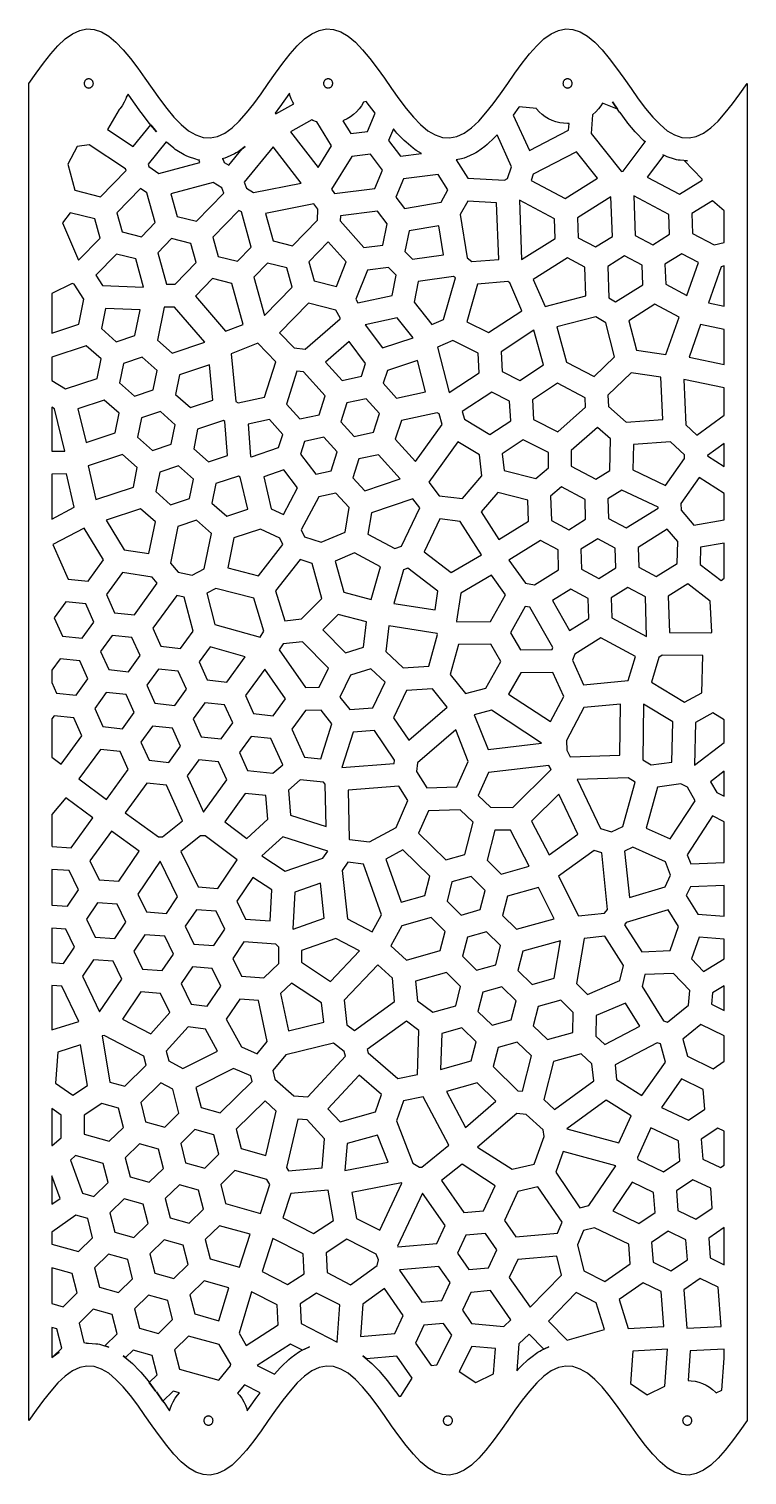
# Model space of a CAD drawing. Header units: millimetres. Extents: x 0 to 1431, y 0 to 505.
# Drawn here: x 0 to 251, y 0 to 505 of the extents above; entities that cross this region are included whole.
import ezdxf

# ---------------------------------------------------------------- set-up
doc = ezdxf.new("R2010")
doc.units = ezdxf.units.MM

msp = doc.modelspace()

# ---------------------------------------------------------------- linework, layer by layer
at = {"color": 0}
for points in [[(32.96, 497.73), (35.49, 494.68), (38.03, 491.32), (40.57, 487.76), (43.1, 484.14), (45.64, 480.58), (48.17, 477.22), (50.71, 474.17), (53.24, 471.55), (55.78, 469.45), (58.31, 467.95), (60.85, 467.09), (63.38, 466.92), (65.92, 467.44), (68.45, 468.62), (70.99, 470.43), (73.53, 472.8), (76.06, 475.65), (78.6, 478.87), (81.13, 482.34), (83.67, 485.95), (86.2, 489.56), (88.74, 493.03), (91.27, 496.25), (93.81, 499.1), (96.34, 501.47), (98.88, 503.28), (101.41, 504.46), (103.95, 504.98), (106.48, 504.81), (109.02, 503.95), (111.56, 502.45), (114.09, 500.35), (116.63, 497.73), (119.16, 494.68), (121.7, 491.32), (124.23, 487.76), (126.77, 484.14), (129.3, 480.58), (131.84, 477.22), (134.37, 474.17), (136.91, 471.55), (139.44, 469.45), (141.98, 467.95), (144.52, 467.09), (147.05, 466.92), (149.59, 467.44), (152.12, 468.62), (154.66, 470.43), (157.19, 472.8), (159.73, 475.65), (162.26, 478.87), (164.8, 482.34), (167.33, 485.95), (169.87, 489.56), (172.4, 493.03), (174.94, 496.25), (177.47, 499.1), (180.01, 501.47), (182.55, 503.28), (185.08, 504.46), (187.62, 504.98), (190.15, 504.81), (192.69, 503.95), (195.22, 502.45), (197.76, 500.35), (200.29, 497.73), (202.83, 494.68), (205.36, 491.32), (207.9, 487.76), (210.43, 484.14), (212.97, 480.58), (215.51, 477.22), (218.04, 474.17), (220.58, 471.55), (223.11, 469.45), (225.65, 467.95), (228.18, 467.09), (230.72, 466.92), (233.25, 467.44), (235.79, 468.62), (238.32, 470.43), (240.86, 472.8), (243.39, 475.65), (245.93, 478.87), (248.46, 482.34), (251, 485.95), (251, 466.9), (251, 19.05), (248.46, 15.44), (245.93, 11.97), (243.39, 8.75), (240.86, 5.9), (238.32, 3.53), (235.79, 1.72), (233.25, 0.54), (230.72, 0.02), (228.18, 0.19), (225.65, 1.05), (223.11, 2.55), (220.58, 4.65), (218.04, 7.27), (215.51, 10.32), (212.97, 13.68), (210.43, 17.24), (207.9, 20.86), (205.36, 24.42), (202.83, 27.78), (200.29, 30.83), (197.76, 33.45), (195.22, 35.55), (192.69, 37.05), (190.15, 37.91), (187.62, 38.08), (185.08, 37.56), (182.55, 36.38), (180.01, 34.57), (177.47, 32.2), (174.94, 29.35), (172.4, 26.13), (169.87, 22.66), (167.33, 19.05), (164.8, 15.44), (162.26, 11.97), (159.73, 8.75), (157.19, 5.9), (154.66, 3.53), (152.12, 1.72), (149.59, 0.54), (147.05, 0.02), (144.52, 0.19), (141.98, 1.05), (139.44, 2.55), (136.91, 4.65), (134.37, 7.27), (131.84, 10.32), (129.3, 13.68), (126.77, 17.24), (124.23, 20.86), (121.7, 24.42), (119.16, 27.78), (116.63, 30.83), (114.09, 33.45), (111.56, 35.55), (109.02, 37.05), (106.48, 37.91), (103.95, 38.08), (101.41, 37.56), (98.88, 36.38), (96.34, 34.57), (93.81, 32.2), (91.27, 29.35), (88.74, 26.13), (86.2, 22.66), (83.67, 19.05), (81.13, 15.44), (78.6, 11.97), (76.06, 8.75), (73.53, 5.9), (70.99, 3.53), (68.45, 1.72), (65.92, 0.54), (63.38, 0.02), (60.85, 0.19), (58.31, 1.05), (55.78, 2.55), (53.24, 4.65), (50.71, 7.27), (48.17, 10.32), (45.64, 13.68), (43.1, 17.24), (40.57, 20.86), (38.03, 24.42), (35.49, 27.78), (32.96, 30.83), (30.42, 33.45), (27.89, 35.55), (25.35, 37.05), (22.82, 37.91), (20.28, 38.08), (17.75, 37.56), (15.21, 36.38), (12.68, 34.57), (10.14, 32.2), (7.61, 29.35), (5.07, 26.13), (2.54, 22.66), (0, 19.05), (0, 466.9), (0, 485.95), (2.54, 489.56), (5.07, 493.03), (7.61, 496.25), (10.14, 499.1), (12.68, 501.47), (15.21, 503.28), (17.75, 504.46), (20.28, 504.98), (22.82, 504.81), (25.35, 503.95), (27.89, 502.45), (30.42, 500.35), (32.96, 497.73)], [(22.25, 486.84), (22.15, 486.97), (22.05, 487.08), (21.93, 487.19), (21.81, 487.28), (21.67, 487.36), (21.53, 487.43), (21.38, 487.48), (21.23, 487.52), (21.07, 487.54), (20.92, 487.55), (20.76, 487.54), (20.6, 487.52), (20.45, 487.48), (20.3, 487.43), (20.16, 487.36), (20.03, 487.28), (19.9, 487.19), (19.79, 487.08), (19.68, 486.97), (19.59, 486.84), (19.51, 486.7), (19.44, 486.56), (19.39, 486.41), (19.35, 486.26), (19.32, 486.11), (19.32, 485.95), (19.32, 485.79), (19.35, 485.64), (19.39, 485.49), (19.44, 485.34), (19.51, 485.2), (19.59, 485.06), (19.68, 484.93), (19.79, 484.82), (19.9, 484.71), (20.03, 484.62), (20.16, 484.54), (20.3, 484.47), (20.45, 484.42), (20.6, 484.38), (20.76, 484.36), (20.92, 484.35), (21.07, 484.36), (21.23, 484.38), (21.38, 484.42), (21.53, 484.47), (21.67, 484.54), (21.81, 484.62), (21.93, 484.71), (22.05, 484.82), (22.15, 484.93), (22.25, 485.06), (22.33, 485.2), (22.39, 485.34), (22.45, 485.49), (22.49, 485.64), (22.51, 485.79), (22.52, 485.95), (22.51, 486.11), (22.49, 486.26), (22.45, 486.41), (22.39, 486.56), (22.33, 486.7), (22.25, 486.84)], [(105.99, 486.7), (105.91, 486.84), (105.82, 486.97), (105.71, 487.08), (105.6, 487.19), (105.47, 487.28), (105.34, 487.36), (105.2, 487.43), (105.05, 487.48), (104.9, 487.52), (104.74, 487.54), (104.58, 487.55), (104.43, 487.54), (104.27, 487.52), (104.12, 487.48), (103.97, 487.43), (103.83, 487.36), (103.69, 487.28), (103.57, 487.19), (103.45, 487.08), (103.35, 486.97), (103.25, 486.84), (103.17, 486.7), (103.11, 486.56), (103.05, 486.41), (103.01, 486.26), (102.99, 486.11), (102.98, 485.95), (102.99, 485.79), (103.01, 485.64), (103.05, 485.49), (103.11, 485.34), (103.17, 485.2), (103.25, 485.06), (103.35, 484.93), (103.45, 484.82), (103.57, 484.71), (103.69, 484.62), (103.83, 484.54), (103.97, 484.47), (104.12, 484.42), (104.27, 484.38), (104.43, 484.36), (104.58, 484.35), (104.74, 484.36), (104.9, 484.38), (105.05, 484.42), (105.2, 484.47), (105.34, 484.54), (105.47, 484.62), (105.6, 484.71), (105.71, 484.82), (105.82, 484.93), (105.91, 485.06), (105.99, 485.2), (106.06, 485.34), (106.11, 485.49), (106.15, 485.64), (106.18, 485.79), (106.18, 485.95), (106.18, 486.11), (106.15, 486.26), (106.11, 486.41), (106.06, 486.56), (105.99, 486.7)], [(189.73, 486.56), (189.66, 486.7), (189.58, 486.84), (189.49, 486.97), (189.38, 487.08), (189.27, 487.19), (189.14, 487.28), (189, 487.36), (188.86, 487.43), (188.71, 487.48), (188.56, 487.52), (188.41, 487.54), (188.25, 487.55), (188.09, 487.54), (187.94, 487.52), (187.79, 487.48), (187.64, 487.43), (187.5, 487.36), (187.36, 487.28), (187.23, 487.19), (187.12, 487.08), (187.01, 486.97), (186.92, 486.84), (186.84, 486.7), (186.77, 486.56), (186.72, 486.41), (186.68, 486.26), (186.66, 486.11), (186.65, 485.95), (186.66, 485.79), (186.68, 485.64), (186.72, 485.49), (186.77, 485.34), (186.84, 485.2), (186.92, 485.06), (187.01, 484.93), (187.12, 484.82), (187.23, 484.71), (187.36, 484.62), (187.5, 484.54), (187.64, 484.47), (187.79, 484.42), (187.94, 484.38), (188.09, 484.36), (188.25, 484.35), (188.41, 484.36), (188.56, 484.38), (188.71, 484.42), (188.86, 484.47), (189, 484.54), (189.14, 484.62), (189.27, 484.71), (189.38, 484.82), (189.49, 484.93), (189.58, 485.06), (189.66, 485.2), (189.73, 485.34), (189.78, 485.49), (189.82, 485.64), (189.84, 485.79), (189.85, 485.95), (189.84, 486.11), (189.82, 486.26), (189.78, 486.41), (189.73, 486.56)], [(31.57, 476.89), (27.47, 469.85), (36.43, 463.98), (42.56, 471.46), (44.56, 469.06), (42.02, 472.1), (41.78, 472.4), (39.25, 475.77), (39.12, 475.94), (36.59, 479.5), (36.55, 479.55), (34.68, 482.21), (34.03, 481.1), (33.85, 480.59), (33.26, 479.35), (32.56, 478.17), (31.74, 477.07), (31.57, 476.89)], [(87.59, 477.63), (86.08, 475.55), (86.3, 475.31), (92.55, 478.82), (92.24, 479.35), (91.65, 480.59), (91.19, 481.89), (91.03, 482.51), (87.68, 477.74), (87.59, 477.63)], [(112.36, 474.31), (111.18, 473.6), (109.94, 473.02), (109.74, 472.94), (112.53, 468.41), (118.32, 469.15), (120.99, 475.54), (117.92, 479.58), (116.98, 479.45), (116.93, 479.35), (116.22, 478.17), (115.41, 477.07), (114.48, 476.05), (113.46, 475.13), (112.36, 474.31)], [(179.37, 475.13), (178.35, 476.05), (177.43, 477.07), (177.36, 477.17), (171.34, 477.74), (171.26, 477.63), (169.27, 474.9), (174.91, 462.54), (188.61, 469.66), (188.77, 471.98), (188.25, 471.95), (186.88, 472.02), (185.52, 472.22), (184.19, 472.55), (182.89, 473.02), (181.65, 473.6), (180.47, 474.31), (179.37, 475.13)], [(198.15, 476.05), (197.13, 475.13), (197.01, 475.03), (196.54, 468.41), (206.93, 455.31), (207.21, 455.23), (207.64, 455.36), (215.36, 465.5), (215.47, 465.39), (214.83, 465.99), (212.29, 468.61), (211.89, 469.06), (209.36, 472.1), (209.12, 472.4), (206.58, 475.77), (206.46, 475.94), (203.92, 479.5), (205.71, 476.98), (200.41, 479.04), (199.89, 478.17), (199.07, 477.07), (198.15, 476.05)], [(98.86, 473.19), (91.44, 469.03), (101.06, 456.58), (105.78, 464.13), (100.59, 472.53), (100.52, 472.55), (99.23, 473.02), (98.86, 473.19)], [(134.84, 462.91), (134.34, 463.29), (131.8, 465.39), (131.16, 465.99), (128.62, 468.61), (128.22, 469.06), (127.38, 470.07), (125.7, 466.07), (129.9, 460.55), (137.19, 461.49), (135.36, 462.57), (134.84, 462.91)], [(45.4, 454.55), (59.7, 458.36), (59.37, 459.24), (59.63, 459.19), (58.95, 459.32), (58.3, 459.51), (55.76, 460.37), (54.98, 460.68), (54.23, 461.07), (51.7, 462.57), (51.17, 462.91), (50.67, 463.29), (48.14, 465.39), (48.02, 465.5), (41.65, 457.73), (41.88, 456.91), (45.4, 454.55)], [(166.21, 452.14), (167.22, 452.8), (168.7, 456.88), (163.63, 468), (163.17, 467.48), (162.66, 466.96), (160.12, 464.59), (159.31, 463.92), (156.77, 462.11), (156.16, 461.71), (155.51, 461.37), (152.97, 460.19), (152.09, 459.84), (151.18, 459.6), (149.27, 459.21), (153.39, 452.85), (166.21, 452.14)], [(16.92, 463.95), (13.61, 457.72), (16.01, 448.66), (24.99, 446.37), (33.95, 455.55), (33.79, 456.14), (21.12, 464.45), (16.92, 463.95)], [(72.49, 461.71), (71.84, 461.37), (69.31, 460.19), (68.43, 459.84), (67.51, 459.6), (67.76, 459.66), (68.26, 458.35), (69.83, 457.4), (74.52, 463.12), (75.64, 463.92), (73.1, 462.11), (72.49, 461.71)], [(76.06, 449.35), (78.45, 447.88), (95.15, 451.14), (85.4, 463.77), (75.28, 451.44), (76.06, 449.35)], [(105.77, 449.02), (106.84, 447.52), (120.87, 449.31), (123.54, 455.71), (119.34, 461.22), (112.87, 460.39), (105.77, 449.02)], [(175.48, 452.1), (187.42, 445.79), (198.67, 452.85), (191.36, 462.07), (176.25, 454.22), (175.48, 452.1)], [(228.99, 459.02), (230.17, 458.94), (227.64, 459.11), (226.96, 459.19), (226.29, 459.32), (225.63, 459.51), (223.09, 460.37), (222.31, 460.68), (221.56, 461.07), (221.91, 460.89), (216.08, 453.25), (227.39, 447.26), (235.27, 452.21), (235.28, 452.5), (228.99, 459.02)], [(49.63, 447.4), (51.84, 439.52), (58.55, 437.81), (68.16, 447.65), (67.47, 449.49), (64.4, 451.34), (49.63, 447.4)], [(130.92, 452.62), (128.25, 446.23), (131.25, 442.29), (144.03, 444.51), (146.46, 448.83), (143.01, 454.17), (130.92, 452.62)], [(32.59, 434.11), (39.3, 432.4), (44.14, 437.36), (41.23, 447.72), (38.96, 449.24), (30.71, 440.78), (32.59, 434.11)], [(153.12, 425.01), (154.85, 423.73), (164.19, 424.51), (163.46, 444.28), (153.4, 444.83), (150.75, 440.14), (153.12, 425.01)], [(172.2, 424.43), (183.93, 431.79), (183.68, 438.72), (171.43, 445.2), (172.2, 424.43)], [(198.05, 428.85), (203.92, 432.53), (203.41, 446.38), (191.67, 439.01), (191.93, 432.09), (198.05, 428.85)], [(211.91, 432.83), (218.04, 429.59), (223.9, 433.27), (223.65, 440.19), (211.4, 446.67), (211.91, 432.83)], [(243, 441.48), (238.85, 445.01), (231.64, 440.49), (231.9, 433.57), (239.45, 429.57), (243, 430.46), (243, 441.48)], [(11.79, 437.24), (17.3, 424.18), (24.88, 431.95), (23.01, 438.62), (14.39, 440.82), (11.79, 437.24)], [(64.28, 432.22), (66.15, 425.55), (72.86, 423.84), (77.7, 428.8), (74.26, 441.07), (73.42, 441.58), (64.28, 432.22)], [(82.71, 440.56), (85.41, 430.96), (92.12, 429.25), (100.81, 438.15), (100.94, 442.02), (99.62, 443.86), (82.71, 440.56)], [(108.87, 439.71), (108.81, 437.94), (117.06, 428.66), (123.74, 429.52), (125.26, 436.95), (121.88, 441.38), (108.87, 439.71)], [(131.44, 427.21), (134.09, 424.54), (144.84, 426.14), (143.26, 436.26), (132.92, 434.46), (131.44, 427.21)], [(45.02, 426.81), (48.1, 415.85), (51.07, 415.82), (58.45, 423.39), (56.58, 430.06), (49.86, 431.77), (45.02, 426.81)], [(99.72, 416.99), (107.46, 415.01), (110.85, 423.61), (104.63, 430.61), (97.84, 423.66), (99.72, 416.99)], [(25.71, 415.34), (40.08, 414.84), (37.32, 424.65), (30.61, 426.36), (23.36, 418.94), (25.71, 415.34)], [(176.27, 417.54), (180.37, 408.09), (194.68, 411.8), (194.31, 421.78), (188.18, 425.02), (176.27, 417.54)], [(202.3, 422.07), (202.71, 411.04), (205.05, 409.63), (214.55, 415.59), (214.29, 422.52), (208.17, 425.76), (202.3, 422.07)], [(222.54, 415.89), (229.98, 411.95), (234.01, 423.4), (228.16, 426.49), (222.29, 422.81), (222.54, 415.89)], [(78.59, 418.25), (82.34, 404.91), (92.02, 414.83), (90.14, 421.5), (83.43, 423.21), (78.59, 418.25)], [(118.33, 420.76), (114.31, 410.58), (115, 409.35), (126.94, 411.87), (128.34, 418.98), (125.64, 421.7), (118.33, 420.76)], [(243, 422.21), (241.99, 421.96), (237.54, 409.34), (243, 408.22), (243, 422.21)], [(8, 398.77), (17.49, 401.94), (19.25, 410.6), (15.81, 415.88), (15.11, 416.03), (8, 412.65), (8, 398.77)], [(68.76, 399.39), (74.9, 401.81), (70.89, 416.09), (64.17, 417.8), (58.17, 411.64), (68.76, 399.39)], [(136.06, 416.74), (134.64, 409.54), (140.83, 401.75), (144.92, 403.56), (149.07, 418.05), (148.37, 418.57), (136.06, 416.74)], [(156.76, 415.86), (153.01, 402.75), (160.61, 398.92), (172.3, 406.59), (168.07, 416.33), (167.37, 416.75), (156.76, 415.86)], [(97.74, 409.24), (87.63, 398.88), (92.74, 393.57), (96.6, 393.17), (108.78, 403.76), (108.82, 404.05), (107.25, 406.81), (97.74, 409.24)], [(25.32, 400.34), (30.51, 395.75), (37.08, 397.94), (38.9, 406.88), (26.74, 407.3), (25.32, 400.34)], [(44.92, 396.34), (50.11, 391.75), (61.5, 395.56), (50.89, 407.83), (47.27, 407.86), (44.92, 396.34)], [(134.25, 397.17), (128.76, 404.08), (117.53, 401.71), (123.58, 393.59), (134.25, 397.17)], [(184.51, 400.9), (187.92, 388.64), (197.56, 383.59), (204.67, 390.45), (201.61, 402.35), (198.16, 404.44), (184.51, 400.9)], [(222.56, 391.24), (227.21, 404.37), (218.8, 408.82), (209.68, 403.09), (212.34, 392.76), (222.56, 391.24)], [(165.4, 385.31), (171.59, 382.2), (179.89, 387.65), (176.52, 399.79), (165, 392.23), (165.4, 385.31)], [(243, 400.06), (234.77, 401.74), (230.72, 390.32), (243, 387.81), (243, 400.06)], [(8, 382.2), (12.84, 379.3), (23.82, 382.97), (25.21, 389.76), (20.02, 394.35), (8, 390.33), (8, 382.2)], [(70.71, 391.56), (72.34, 374.92), (73.15, 374.39), (82.36, 376.38), (86.33, 388.7), (80.04, 395.24), (70.71, 391.56)], [(103.61, 388.67), (109.45, 382.22), (116.23, 383.68), (117.66, 388.14), (111.9, 395.87), (103.61, 388.67)], [(142.85, 393.9), (146.93, 377.98), (157.41, 384.86), (157.02, 391.77), (148.14, 396.24), (142.85, 393.9)], [(31.66, 381.37), (36.85, 376.78), (43.42, 378.97), (44.8, 385.76), (39.62, 390.35), (33.05, 388.16), (31.66, 381.37)], [(123.84, 381.23), (128.49, 376.1), (138.6, 378.27), (135.79, 389.25), (125.29, 385.73), (123.84, 381.23)], [(56.45, 372.78), (64.26, 375.39), (63.06, 387.64), (52.64, 384.16), (51.26, 377.37), (56.45, 372.78)], [(89.98, 373.93), (94.63, 368.79), (101.4, 370.25), (103.52, 376.85), (95.97, 385.19), (93.68, 385.43), (89.98, 373.93)], [(202.35, 377.09), (202.57, 373.09), (208.72, 367.72), (221.5, 368.58), (220.85, 383.41), (210.48, 384.95), (202.35, 377.09)], [(175.97, 375.51), (176.37, 368.59), (184.9, 364.3), (194.57, 372.9), (194.39, 376.22), (184.75, 381.27), (175.97, 375.51)], [(229.59, 366.68), (233.4, 363.16), (243, 370.06), (243, 379.65), (228.9, 382.52), (229.59, 366.68)], [(17.14, 372.3), (20.04, 360.62), (30.16, 364), (31.55, 370.79), (26.36, 375.38), (17.14, 372.3)], [(111.14, 374.4), (109.02, 367.8), (113.67, 362.67), (120.44, 364.13), (122.56, 370.72), (117.91, 375.86), (111.14, 374.4)], [(152.23, 368.72), (161.09, 363.35), (168.38, 368.13), (167.99, 375.05), (161.8, 378.17), (151.45, 371.37), (152.23, 368.72)], [(8, 357.5), (12.55, 357.6), (8.89, 372.34), (8, 372.87), (8, 357.5)], [(38, 362.4), (43.19, 357.81), (49.76, 360), (51.14, 366.79), (45.96, 371.38), (39.38, 369.19), (38, 362.4)], [(130.18, 368.27), (128.06, 361.68), (135.11, 353.89), (144.45, 366.84), (143.35, 370.55), (142.7, 370.98), (130.18, 368.27)], [(58.98, 365.19), (57.6, 358.4), (62.78, 353.81), (69.44, 356.04), (68.53, 367.85), (67.99, 368.2), (58.98, 365.19)], [(76.62, 366.96), (77.49, 355.67), (77.75, 355.52), (87.24, 358.88), (88.7, 363.42), (84.05, 368.56), (76.62, 366.96)], [(189.56, 352.34), (198.15, 347.73), (203.02, 350.75), (203.29, 361.84), (198.69, 365.86), (189.53, 357.72), (189.56, 352.34)], [(94.89, 356.55), (100.3, 349.56), (105.62, 350.7), (107.74, 357.3), (103.09, 362.43), (96.32, 360.97), (94.89, 356.55)], [(139.79, 346.7), (143.42, 341.96), (151.49, 340.98), (158.29, 348.9), (157.44, 356.21), (149.93, 360.76), (139.79, 346.7)], [(165.44, 356.63), (166.12, 350.81), (177.22, 347.95), (181.56, 351.74), (181.54, 357.03), (172.77, 361.45), (165.44, 356.63)], [(211.25, 359.87), (211.03, 350.99), (222.53, 345.55), (229.15, 354.97), (229.12, 356.22), (224.21, 360.75), (211.25, 359.87)], [(243, 360.21), (237.13, 355.98), (237.13, 355.97), (243, 352.24), (243, 360.21)], [(20.7, 352.4), (23.43, 340.66), (36.5, 345.03), (37.88, 351.82), (32.7, 356.41), (20.7, 352.4)], [(113.23, 348.25), (117.36, 343.69), (129.78, 347.86), (122.13, 356.31), (115.36, 354.85), (113.23, 348.25)], [(8, 333.78), (15.84, 337.94), (13.14, 349.61), (8, 349.5), (8, 333.78)], [(44.34, 343.43), (49.53, 338.84), (56.1, 341.03), (57.48, 347.82), (52.29, 352.41), (45.72, 350.22), (44.34, 343.43)], [(65.32, 346.22), (63.94, 339.44), (69.12, 334.84), (76.47, 337.3), (73.87, 348.52), (73.25, 348.87), (65.32, 346.22)], [(84.64, 337.44), (88.96, 335.39), (93.93, 344.71), (89.05, 351.03), (82.08, 348.57), (84.64, 337.44)], [(182.33, 341.78), (182.59, 333.38), (188.7, 330.11), (194.58, 333.76), (194.37, 340.68), (186.12, 345.1), (182.33, 341.78)], [(202.58, 334.01), (208.69, 330.73), (219.89, 337.68), (219.89, 337.95), (207.22, 343.94), (202.36, 340.93), (202.58, 334.01)], [(243, 342.77), (234.25, 348.32), (227.88, 339.25), (227.9, 336.97), (232.36, 331.74), (243, 333.51), (243, 342.77)], [(101.33, 341.59), (95.17, 330.05), (96.32, 327.66), (102.09, 325.73), (110.48, 329.27), (111.89, 337.82), (107.31, 342.88), (101.33, 341.59)], [(118.48, 328.6), (127.85, 323.5), (130.2, 324.39), (136.59, 337.71), (134.16, 340.89), (119.71, 336.04), (118.48, 328.6)], [(164.24, 326.71), (174.59, 333.13), (174.37, 340.42), (163.88, 343.13), (158.1, 336.39), (164.24, 326.71)], [(41.97, 321.82), (44.22, 332.85), (39.03, 337.44), (27.01, 333.42), (33.33, 323.13), (41.97, 321.82)], [(49.44, 318.41), (52.13, 315.28), (57.02, 314.2), (61.29, 316.47), (63.82, 328.85), (58.63, 333.45), (52.06, 331.25), (49.44, 318.41)], [(138.13, 322.42), (147.55, 315.21), (158.14, 321.4), (150.77, 333.01), (143.63, 333.88), (138.13, 322.42)], [(13.78, 312.89), (20.67, 312.17), (26.09, 319.64), (19.29, 330.71), (8.4, 324.93), (13.78, 312.89)], [(71.66, 327.25), (69.52, 316.77), (80.23, 314.07), (88.77, 324.92), (87.7, 327.14), (80.92, 330.35), (71.66, 327.25)], [(212.9, 323.94), (213.12, 317.01), (219.22, 313.74), (226.6, 318.31), (226.76, 325.99), (223.11, 330.26), (212.9, 323.94)], [(167.75, 319.48), (173.59, 311.4), (176.73, 310.92), (185.13, 316.13), (184.92, 323.06), (178.81, 326.33), (167.75, 319.48)], [(192.91, 323.31), (193.13, 316.38), (199.23, 313.11), (205.12, 316.76), (204.91, 323.68), (198.8, 326.96), (192.91, 323.31)], [(234.59, 317.99), (241.92, 312.34), (243, 313.24), (243, 325.4), (234.72, 324.02), (234.59, 317.99)], [(86.2, 308.73), (89.4, 298.34), (95.32, 298.94), (102.37, 306.13), (98.97, 318.34), (94.85, 319.72), (86.2, 308.73)], [(110.08, 308.27), (119.67, 305.8), (122.84, 317.12), (113.85, 322.01), (107.05, 319.14), (110.08, 308.27)], [(29.96, 301.14), (36.86, 300.42), (44.87, 311.46), (43.06, 313.56), (32.7, 315.13), (27.14, 307.47), (29.96, 301.14)], [(127.58, 304.37), (141.93, 302.12), (142.93, 308.66), (132.45, 316.69), (130.86, 316.08), (127.58, 304.37)], [(149.43, 298.23), (149.55, 297.98), (161.33, 298.1), (166.59, 307.43), (161.69, 314.21), (150.91, 307.91), (149.43, 298.23)], [(62.24, 307.92), (65.01, 297.03), (80.77, 292.59), (82.16, 294.67), (78.6, 306.23), (65.35, 309.57), (62.24, 307.92)], [(182.97, 305.38), (188.92, 294.95), (195.67, 299.13), (195.45, 306.06), (189.35, 309.33), (182.97, 305.38)], [(203.67, 299.38), (215.88, 292.84), (215.44, 306.69), (209.34, 309.96), (203.45, 306.31), (203.67, 299.38)], [(223.84, 294.27), (238.35, 294.14), (238.71, 294.4), (238.11, 305.17), (230.31, 311.19), (223.44, 306.94), (223.84, 294.27)], [(8.88, 299.32), (11.7, 293), (18.59, 292.28), (22.66, 297.88), (19.84, 304.21), (12.95, 304.93), (8.88, 299.32)], [(46.15, 289.4), (53.04, 288.68), (57.37, 294.64), (54.32, 306.6), (51.65, 307.19), (43.33, 295.72), (46.15, 289.4)], [(173.46, 303.33), (168.29, 294.16), (171.82, 288.2), (182.88, 288.31), (183.12, 288.97), (175.07, 303.08), (173.46, 303.33)], [(102.77, 295.12), (110.62, 287.17), (116.89, 289.14), (117.95, 297.98), (108.08, 300.52), (102.77, 295.12)], [(27.89, 281.25), (34.78, 280.53), (38.85, 286.14), (36.02, 292.46), (29.13, 293.18), (25.06, 287.58), (27.89, 281.25)], [(125.84, 296.54), (124.77, 287.62), (130.85, 281.9), (139.77, 282.45), (142.85, 293.52), (142.65, 293.91), (125.84, 296.54)], [(62.34, 277.65), (69.23, 276.93), (75.62, 285.73), (63.31, 289.2), (59.52, 283.98), (62.34, 277.65)], [(87.48, 288.23), (96.61, 275), (101.45, 275.11), (104.67, 281.81), (95.66, 290.93), (88.82, 290.24), (87.48, 288.23)], [(150.17, 289.99), (147.26, 279.54), (152.6, 272.91), (159.67, 274.82), (164.93, 284.13), (161.4, 290.1), (150.17, 289.99)], [(190.8, 286.7), (190.03, 284.52), (193.88, 276.01), (209.4, 277.43), (209.47, 277.48), (211.95, 285.87), (199.89, 292.33), (190.8, 286.7)], [(10.87, 285.04), (8, 281.09), (8, 276.74), (9.62, 273.1), (16.51, 272.38), (20.58, 277.99), (17.76, 284.32), (10.87, 285.04)], [(220.17, 285.45), (217.63, 276.87), (229.15, 269.85), (235.23, 273.17), (235.54, 286.17), (221.28, 286.29), (220.17, 285.45)], [(41.25, 275.83), (44.07, 269.5), (50.96, 268.78), (55.03, 274.39), (52.21, 280.72), (45.32, 281.44), (41.25, 275.83)], [(85.42, 265.18), (89.64, 271.01), (82.42, 281.48), (75.71, 272.23), (78.53, 265.9), (85.42, 265.18)], [(112.35, 279.32), (108.69, 271.7), (112.15, 267.33), (120.19, 267.94), (124.49, 276.9), (119.52, 281.58), (112.35, 279.32)], [(182.31, 263.12), (186.96, 271.9), (183.15, 280.31), (171.89, 280.2), (167.66, 272.7), (182.31, 263.12)], [(22.99, 267.69), (25.81, 261.36), (32.7, 260.64), (36.77, 266.25), (33.95, 272.57), (27.05, 273.29), (22.99, 267.69)], [(127.41, 264.48), (132.73, 256.69), (146.14, 268.17), (141.04, 274.51), (131.96, 273.95), (127.41, 264.48)], [(57.44, 264.09), (60.26, 257.76), (67.15, 257.04), (71.22, 262.65), (68.4, 268.97), (61.51, 269.69), (57.44, 264.09)], [(187.83, 256.46), (187.98, 253.18), (189.19, 250.81), (206.56, 251.44), (206.81, 269.16), (193.93, 267.98), (187.83, 256.46)], [(217.42, 247.99), (224.66, 248.99), (224.99, 263.02), (214.81, 269.22), (214.53, 249.78), (217.42, 247.99)], [(8, 250.71), (11.32, 248.2), (18.5, 258.1), (15.68, 264.43), (8.79, 265.15), (8, 264.06), (8, 250.71)], [(96.27, 250.66), (101.98, 250.08), (105.88, 262.36), (102.1, 267.12), (96.62, 267), (91.89, 260.49), (96.27, 250.66)], [(160.46, 253.41), (179.19, 255.6), (161.65, 267.07), (155.67, 265.45), (160.46, 253.41)], [(232.99, 262.83), (232.64, 247.92), (243, 255.85), (243, 263.76), (239.07, 266.15), (232.99, 262.83)], [(39.17, 255.94), (42, 249.61), (48.89, 248.89), (52.95, 254.5), (50.13, 260.83), (43.24, 261.55), (39.17, 255.94)], [(76.45, 246.01), (85.23, 245.09), (88.69, 248.03), (84.59, 257.23), (77.7, 257.95), (73.63, 252.34), (76.45, 246.01)], [(113.33, 259.4), (109.41, 247.06), (127.7, 248.45), (127.82, 249.69), (120.8, 259.96), (113.33, 259.4)], [(135.77, 248.76), (135.47, 245.7), (139.1, 239.95), (149.6, 240.32), (153.54, 249.16), (149.15, 260.21), (135.77, 248.76)], [(17.49, 243.09), (27.1, 235.89), (34.69, 246.35), (31.87, 252.68), (24.98, 253.4), (17.49, 243.09)], [(55.36, 244.19), (61, 231.54), (69.14, 242.75), (66.32, 249.08), (59.43, 249.8), (55.36, 244.19)], [(161.33, 233.2), (169.15, 233.17), (182.48, 246.36), (181.72, 247.84), (160.61, 245.37), (157.04, 237.34), (161.33, 233.2)], [(90.68, 239.23), (91.46, 230.4), (103.85, 226.48), (103.53, 241.28), (102.91, 241.94), (94.85, 242.76), (90.68, 239.23)], [(191.61, 242.89), (199.72, 225.84), (203.64, 224.57), (207.6, 226.51), (211.89, 242.01), (209.43, 243.53), (191.61, 242.89)], [(243, 245.78), (238.22, 242.13), (240.38, 238.37), (243, 237.07), (243, 245.78)], [(33.61, 231.24), (45.31, 222.88), (46.64, 222.92), (53.64, 228.42), (48.05, 240.94), (41.16, 241.66), (33.61, 231.24)], [(68.42, 228.14), (76.2, 222.31), (83.55, 229.01), (82.82, 237.3), (75.62, 238.06), (68.42, 228.14)], [(111.58, 239.2), (111.95, 222.08), (112.01, 221.97), (119.04, 221.14), (128.32, 226.08), (132.43, 235.53), (129.25, 240.55), (111.58, 239.2)], [(181.78, 216.62), (191.81, 223.86), (185.18, 237.78), (175.69, 228.38), (181.78, 216.62)], [(219.69, 240.23), (215.75, 225.95), (224.16, 222.17), (232.83, 235.45), (230.12, 240.17), (227.86, 241.36), (219.69, 240.23)], [(8, 219.71), (8.13, 219.46), (14.74, 219.05), (22.3, 229.49), (12.95, 236.5), (8, 230.62), (8, 219.71)], [(139.6, 231.97), (136.2, 224.14), (145.7, 214.84), (152.38, 216.71), (155.25, 227.95), (150.69, 232.35), (139.6, 231.97)], [(230.11, 216.64), (231.33, 213.45), (243, 213.9), (243, 228.15), (238.93, 230.16), (230.11, 216.64)], [(24.57, 207.85), (31.48, 207.36), (38.58, 217.85), (28.81, 224.83), (21.33, 214.51), (24.57, 207.85)], [(53.08, 217.81), (59.12, 205.38), (66.03, 204.88), (72.79, 214.87), (61.58, 223.27), (59.98, 223.23), (53.08, 217.81)], [(81.37, 216.2), (89.61, 210.84), (102.75, 215.48), (104.43, 217.9), (88.7, 222.88), (81.37, 216.2)], [(165.08, 209.88), (174.84, 212.61), (168.35, 225.17), (162.81, 225.2), (160.12, 214.72), (165.08, 209.88)], [(124.75, 215.12), (130.11, 200.1), (138.39, 202.41), (140.11, 209.13), (130.73, 218.3), (124.75, 215.12)], [(197.55, 218.14), (185.06, 209.13), (192.11, 195.25), (201.19, 196.17), (202.24, 197.56), (200.23, 217.27), (197.55, 218.14)], [(211.05, 219.29), (208.21, 217.9), (209.86, 201.65), (222.32, 205.41), (224.28, 209.51), (222.5, 214.15), (211.05, 219.29)], [(41.13, 196.64), (48.04, 196.14), (51.92, 201.88), (45.87, 214.35), (38.1, 202.87), (41.13, 196.64)], [(109.43, 211.09), (111.29, 194.27), (119.98, 189.69), (123.22, 195.59), (116.89, 213.34), (111.45, 213.98), (109.43, 211.09)], [(17.37, 204.36), (14.11, 211.07), (8, 211.45), (8, 199.01), (13.49, 198.62), (17.37, 204.36)], [(75.68, 194.16), (84.37, 193.54), (84.96, 204.32), (78.26, 208.68), (72.65, 200.4), (75.68, 194.16)], [(147.86, 207.14), (146.14, 200.43), (151.09, 195.58), (157.76, 197.45), (159.48, 204.16), (154.53, 209.01), (147.86, 207.14)], [(92.39, 190.61), (103.22, 194.44), (101.87, 206.69), (92.93, 203.53), (92.23, 190.78), (92.39, 190.61)], [(165.51, 195.46), (170.46, 190.62), (183.62, 194.3), (178.08, 205.21), (167.23, 202.18), (165.51, 195.46)], [(229.73, 202.36), (233.81, 195.87), (243, 195.19), (243, 205.89), (231.2, 205.43), (229.73, 202.36)], [(20.11, 194.13), (23.14, 187.9), (30.05, 187.41), (33.93, 193.14), (30.9, 199.38), (23.99, 199.87), (20.11, 194.13)], [(54.66, 191.66), (57.69, 185.43), (64.6, 184.93), (68.48, 190.67), (65.46, 196.9), (58.55, 197.4), (54.66, 191.66)], [(208.79, 192.96), (208.2, 192.18), (214.17, 182.75), (224.06, 183.14), (227.08, 191.55), (223.41, 197.38), (208.79, 192.96)], [(130.29, 191.84), (126.45, 184.87), (131.92, 179.84), (143.78, 183.15), (145.5, 189.87), (140.54, 194.71), (130.29, 191.84)], [(15.94, 184.41), (12.91, 190.64), (8, 190.99), (8, 178.96), (12.06, 178.67), (15.94, 184.41)], [(36.67, 182.92), (39.7, 176.69), (46.61, 176.19), (50.49, 181.93), (47.47, 188.16), (40.56, 188.66), (36.67, 182.92)], [(95.32, 179.09), (105.46, 172.39), (115.49, 183.02), (107.23, 187.37), (95.3, 183.16), (95.32, 179.09)], [(151.53, 181.17), (156.48, 176.32), (163.15, 178.19), (164.87, 184.9), (159.92, 189.75), (153.25, 187.88), (151.53, 181.17)], [(194.03, 187.4), (191.34, 171.71), (195.19, 167.87), (206.57, 172.74), (207.75, 177.93), (201.29, 188.14), (194.03, 187.4)], [(231.51, 180.23), (235.75, 175.82), (243, 180.23), (243, 187.17), (234.24, 187.82), (231.51, 180.23)], [(71.22, 180.45), (74.25, 174.21), (82.05, 173.66), (87.32, 178.65), (87.3, 184.37), (86.32, 185.38), (75.11, 186.18), (71.22, 180.45)], [(170.9, 176.2), (175.85, 171.36), (183.53, 173.51), (185.77, 186.59), (172.62, 182.91), (170.9, 176.2)], [(24.73, 161.72), (32.5, 173.2), (29.47, 179.43), (22.56, 179.92), (18.68, 174.19), (24.73, 161.72)], [(53.23, 171.71), (56.74, 164.49), (62.31, 163.72), (67.05, 170.72), (64.03, 176.95), (57.12, 177.45), (53.23, 171.71)], [(111.17, 157.28), (113.76, 155.23), (127.78, 165.34), (127.02, 173.48), (121.91, 178.17), (110.23, 165.8), (111.17, 157.28)], [(87.9, 168.18), (90.67, 155.17), (103.02, 158.22), (102.29, 164.9), (91.77, 171.84), (87.9, 168.18)], [(135.15, 172.43), (135.79, 165.6), (141.19, 161.66), (149.16, 163.89), (150.88, 170.6), (145.93, 175.45), (135.15, 172.43)], [(214.29, 170.6), (221.84, 158.62), (223.2, 158.19), (230.48, 164.06), (230.94, 169.28), (225.27, 175.18), (215.24, 174.79), (214.29, 170.6)], [(8, 155.48), (17.43, 158.44), (11.48, 170.69), (8, 170.94), (8, 155.48)], [(32.71, 159.23), (42.67, 154.04), (49.3, 161.49), (46.04, 168.22), (39.13, 168.71), (32.71, 159.23)], [(158.63, 168.62), (156.91, 161.91), (161.86, 157.06), (168.54, 158.93), (170.26, 165.64), (165.3, 170.48), (158.63, 168.62)], [(243, 170.87), (238.89, 168.37), (238.54, 164.41), (243, 162.27), (243, 170.87)], [(68.92, 159.2), (74.26, 149.51), (79.77, 147.13), (83.3, 151.36), (80.24, 165.76), (73.68, 166.23), (68.92, 159.2)], [(178.01, 163.65), (176.29, 156.94), (181.24, 152.1), (190.12, 154.58), (190.25, 161.5), (185.88, 165.86), (178.01, 163.65)], [(198.1, 153.27), (201.24, 150.42), (213.53, 156.79), (208.46, 164.85), (198.23, 160.47), (198.1, 153.27)], [(48.88, 144.63), (53.77, 141.98), (65.91, 148.09), (61.7, 155.73), (55.64, 156.57), (48, 148), (48.88, 144.63)], [(118.25, 148.61), (118.59, 147.4), (128.97, 138.47), (135.77, 139.88), (136.33, 155.31), (131.96, 158.49), (118.25, 148.61)], [(243, 153.39), (234.85, 157.31), (228.58, 152.25), (230.19, 146.24), (239.17, 141.91), (243, 144.52), (243, 153.39)], [(28.33, 137.27), (33.48, 135.83), (40.99, 143.17), (40.16, 146.33), (26.28, 153.56), (25.64, 153.44), (28.33, 137.27)], [(144.29, 154.22), (143.84, 141.64), (154.55, 144.63), (156.27, 151.34), (151.32, 156.19), (144.29, 154.22)], [(9.24, 136.84), (15.34, 132.67), (20.43, 136.02), (18.06, 150.25), (10.07, 147.74), (9.24, 136.84)], [(85.29, 141.25), (86, 138.26), (92.55, 132.42), (97.44, 132.04), (110.61, 146.24), (110.15, 147.89), (106.43, 150.83), (89.85, 146.73), (85.29, 141.25)], [(162.3, 142.65), (170.92, 134.21), (172.49, 134.09), (175.64, 146.38), (170.69, 151.22), (164.02, 149.36), (162.3, 142.65)], [(180, 131.16), (183.73, 127.7), (197.4, 137.69), (196.79, 143.66), (193.01, 147.08), (183.39, 144.39), (180, 131.16)], [(204.87, 143.29), (205.4, 138.16), (214.26, 132.55), (222.46, 144.2), (220.74, 150.58), (219.61, 150.93), (204.87, 143.29)], [(58.38, 135.34), (60.17, 128.36), (66.84, 126.49), (77.99, 137.39), (77.51, 139.39), (71.55, 141.97), (58.38, 135.34)], [(39.08, 130.11), (40.79, 123.4), (47.47, 121.53), (52.42, 126.37), (50.27, 134.78), (46.14, 137.02), (39.08, 130.11)], [(104.53, 127.91), (108.76, 123.38), (121.12, 126.87), (123.19, 132.89), (115.38, 139.61), (104.53, 127.91)], [(163.24, 130.53), (156.71, 136.93), (145.92, 133.91), (152.54, 121.41), (163.24, 130.53)], [(221.13, 128.41), (230.49, 123.89), (236.22, 127.8), (235.7, 134.71), (228.13, 138.35), (221.13, 128.41)], [(130.9, 130.7), (128.48, 123.67), (134.23, 108.96), (136.51, 107.51), (137.33, 107.55), (146.8, 115.16), (137.8, 132.13), (130.9, 130.7)], [(11.27, 117.83), (11.29, 125.74), (8, 127.99), (8, 115.12), (8.18, 115.14), (11.27, 117.83)], [(19.29, 125.69), (19.28, 119.04), (28.09, 116.57), (33.04, 121.41), (31.33, 128.12), (25.48, 129.76), (19.29, 125.69)], [(82.76, 111.65), (86.45, 127.14), (82.53, 130.64), (72.43, 120.77), (74.15, 114.06), (82.76, 111.65)], [(206.17, 116), (210.51, 125.46), (201.78, 130.98), (188.03, 120.94), (206.17, 116)], [(89.98, 107.4), (90.69, 106.3), (102.45, 107.35), (103.36, 117.45), (97.2, 124.04), (93.99, 124.28), (89.98, 107.4)], [(173.84, 125.96), (170.51, 126.22), (156.83, 114.55), (168.85, 106.79), (176.64, 108.61), (180.09, 118.21), (179.7, 120.52), (173.84, 125.96)], [(212.87, 110.18), (221.82, 105.87), (227.54, 109.78), (227.02, 116.69), (217.41, 121.31), (212.65, 110.94), (212.87, 110.18)], [(53.06, 115.81), (54.78, 109.1), (61.45, 107.23), (66.4, 112.07), (64.68, 118.79), (58.01, 120.65), (53.06, 115.81)], [(110.39, 106.38), (125.51, 109.31), (121.81, 118.75), (111.24, 115.77), (110.39, 106.38)], [(243, 120.09), (240.72, 121.19), (235, 117.28), (235.52, 110.38), (241.76, 107.37), (243, 108.21), (243, 120.09)], [(14.49, 110.03), (18.75, 98.41), (22.7, 97.31), (27.65, 102.15), (25.93, 108.86), (16.27, 111.57), (14.49, 110.03)], [(33.68, 110.85), (35.4, 104.14), (42.07, 102.27), (47.03, 107.11), (45.31, 113.83), (38.64, 115.69), (33.68, 110.85)], [(184.13, 105.78), (192.59, 93.37), (195.69, 94.15), (205.12, 108), (186.72, 113), (184.13, 105.78)], [(67.04, 101.51), (68.76, 94.8), (80.89, 91.4), (84.23, 101.54), (83.15, 103.23), (72, 106.36), (67.04, 101.51)], [(144.25, 102.85), (152.03, 91.72), (158.93, 92.32), (163.01, 101.04), (151.37, 108.56), (144.25, 102.85)], [(8, 94.58), (10.89, 96.62), (8, 104.5), (8, 94.58)], [(49.39, 89.84), (56.06, 87.97), (61.01, 92.82), (59.29, 99.53), (52.62, 101.39), (47.67, 96.55), (49.39, 89.84)], [(114.49, 89.61), (122.62, 85.48), (130.32, 101.97), (130.17, 102.06), (112.89, 98.71), (114.49, 89.61)], [(213.14, 87.86), (218.86, 91.76), (218.34, 98.67), (210.89, 102.26), (204.06, 92.23), (213.14, 87.86)], [(226.32, 99.26), (226.84, 92.36), (233.08, 89.35), (238.81, 93.25), (238.29, 100.16), (232.05, 103.17), (226.32, 99.26)], [(28.29, 91.59), (30.01, 84.88), (36.68, 83.01), (41.64, 87.85), (39.92, 94.57), (33.25, 96.43), (28.29, 91.59)], [(99.51, 84.35), (106.5, 88.86), (104.62, 99.51), (91.6, 98.35), (88.8, 89.83), (99.51, 84.35)], [(128.87, 79.96), (128.99, 79.69), (142.54, 80.86), (145.47, 87.14), (137.53, 98.5), (128.87, 79.96)], [(166.18, 88.93), (170.15, 83.25), (184.75, 84.52), (186.34, 88.34), (177.91, 100.69), (170.91, 99.05), (166.18, 88.93)], [(8, 80.65), (17.31, 78.05), (22.26, 82.89), (20.54, 89.6), (16.45, 90.75), (8, 84.8), (8, 80.65)], [(63.37, 75.54), (73.63, 72.67), (77.28, 84.11), (66.61, 87.1), (61.65, 82.25), (63.37, 75.54)], [(193.79, 85.42), (191.72, 80.42), (193.94, 71.35), (201.24, 67.64), (210.18, 73.74), (209.67, 80.65), (197.71, 86.41), (193.79, 85.42)], [(243, 86.43), (237.59, 82.74), (238.11, 75.83), (243, 73.47), (243, 86.43)], [(42.28, 77.29), (44, 70.58), (50.67, 68.71), (55.62, 73.56), (53.9, 80.27), (47.23, 82.13), (42.28, 77.29)], [(90.4, 66.54), (96.22, 70.3), (95.87, 77.22), (85.22, 82.67), (81.52, 71.08), (90.4, 66.54)], [(111.14, 82.34), (103.86, 77.63), (104.21, 70.71), (112.44, 66.5), (121.7, 73.15), (122.22, 75.15), (121.38, 77.14), (111.14, 82.34)], [(152.72, 83.75), (149.78, 77.48), (153.75, 71.8), (160.65, 72.39), (163.59, 78.67), (159.62, 84.35), (152.72, 83.75)], [(217.64, 81.25), (218.16, 74.34), (224.4, 71.33), (230.13, 75.23), (229.61, 82.14), (223.37, 85.15), (217.64, 81.25)], [(24.62, 65.62), (31.29, 63.75), (36.25, 68.59), (34.53, 75.31), (27.86, 77.17), (22.9, 72.33), (24.62, 65.62)], [(167.9, 69.01), (175.16, 58.62), (186.08, 69.82), (184.45, 76.46), (170.84, 75.28), (167.9, 69.01)], [(16.87, 63.63), (15.15, 70.35), (8, 72.35), (8, 59.89), (11.92, 58.79), (16.87, 63.63)], [(129.54, 71.52), (137.36, 60.34), (144.26, 60.94), (147.19, 67.21), (143.23, 72.89), (129.59, 71.71), (129.54, 71.52)], [(57.98, 56.28), (66.4, 53.92), (69.89, 65.41), (61.21, 67.84), (56.26, 62.99), (57.98, 56.28)], [(206.24, 61.37), (209.38, 51.26), (221.85, 51.91), (220.93, 64.12), (214.69, 67.13), (206.24, 61.37)], [(229.91, 51.36), (241.9, 51.91), (240.88, 65.62), (234.64, 68.62), (228.91, 64.72), (229.91, 51.36)], [(36.89, 58.03), (38.6, 51.32), (45.28, 49.45), (50.23, 54.3), (48.51, 61.01), (41.84, 62.88), (36.89, 58.03)], [(73.43, 49.53), (75.94, 45.27), (87.11, 52.5), (86.76, 59.42), (77.82, 63.99), (73.43, 49.53)], [(95.1, 52.9), (107.78, 46.42), (108.63, 59.46), (100.57, 63.59), (94.75, 59.82), (95.1, 52.9)], [(116.66, 59.68), (115.93, 48.45), (127.87, 49.48), (130.8, 55.76), (124.25, 65.13), (116.66, 59.68)], [(154.7, 52.98), (165.94, 51.94), (168.48, 54.22), (161.34, 64.42), (154.44, 63.83), (151.51, 57.55), (154.7, 52.98)], [(181.58, 53.75), (188.17, 47.12), (201.15, 50.8), (198.23, 60.2), (191.3, 63.72), (181.58, 53.75)], [(20.25, 46.07), (20.11, 46.08), (20.83, 46.06), (23.36, 45.89), (24.04, 45.81), (24.71, 45.68), (25.37, 45.49), (27.91, 44.63), (26.52, 45.1), (30.85, 49.33), (29.14, 56.05), (22.46, 57.91), (17.51, 53.07), (19.23, 46.36), (20.25, 46.07)], [(8, 41.06), (8.03, 41.08), (10.56, 42.89), (8.33, 41.3), (11.48, 44.37), (9.76, 51.09), (8, 51.58), (8, 41.06)], [(138.05, 52.37), (135.11, 46.09), (140.58, 38.28), (142.62, 38.57), (147.84, 48.84), (144.95, 52.97), (138.05, 52.37)], [(50.87, 43.73), (52.59, 37.02), (66.34, 33.17), (70.47, 38.16), (70.52, 38.72), (66.46, 45.6), (55.82, 48.58), (50.87, 43.73)], [(87.83, 37.52), (88.34, 38.04), (90.88, 40.41), (91.69, 41.08), (94.23, 42.89), (94.84, 43.29), (95.49, 43.63), (98.03, 44.81), (95.59, 43.67), (91.46, 45.78), (79.82, 38.26), (85.78, 35.21), (87.83, 37.52)], [(171.5, 37.52), (172.01, 38.04), (174.54, 40.41), (175.36, 41.08), (177.9, 42.89), (178.51, 43.29), (179.16, 43.63), (181.69, 44.81), (179.98, 44.01), (174.84, 49.18), (171.18, 45.9), (170.5, 36.39), (171.5, 37.52)], [(32.99, 41.71), (35.53, 39.61), (36.17, 39.01), (38.71, 36.39), (39.11, 35.94), (41.64, 32.9), (41.88, 32.6), (44.42, 29.23), (42.08, 32.34), (44.84, 35.04), (43.12, 41.75), (36.45, 43.62), (33.81, 41.03), (32.99, 41.71)], [(118, 40.6), (116.66, 41.71), (119.2, 39.61), (119.84, 39.01), (122.38, 36.39), (122.78, 35.94), (125.31, 32.9), (125.55, 32.6), (128.08, 29.23), (128.21, 29.06), (129.37, 27.43), (129.95, 27.61), (133.9, 33.86), (128.56, 41.51), (118, 40.6)], [(156.17, 32.34), (162.41, 35.37), (163.04, 44.18), (154.82, 44.93), (150.41, 36.24), (156.17, 32.34)], [(210.28, 31.94), (216.02, 28.06), (222.25, 31.08), (223.18, 43.97), (211.1, 43.34), (210.28, 31.94)], [(238.96, 29.87), (239.98, 28.95), (240.22, 28.69), (242.2, 29.65), (243, 40.79), (243, 43.96), (231.16, 43.4), (230.41, 33.03), (231.46, 32.98), (232.81, 32.78), (234.15, 32.45), (235.44, 31.98), (236.68, 31.4), (237.86, 30.69), (238.96, 29.87)], [(79.74, 27.37), (80.77, 28.78), (75.38, 31.54), (72.95, 28.61), (73.57, 27.93), (74.39, 26.83), (75.1, 25.65), (75.68, 24.41), (76.15, 23.11), (76.3, 22.49), (77.12, 23.65), (79.66, 27.26), (79.74, 27.37)], [(44.54, 29.06), (47.08, 25.5), (47.12, 25.45), (49.19, 22.48), (49.35, 23.11), (49.82, 24.41), (50.4, 25.65), (51.11, 26.83), (51.93, 27.93), (52.63, 28.7), (50.43, 29.32), (46.86, 25.82), (44.54, 29.06)], [(64.28, 19.51), (64.23, 19.66), (64.16, 19.8), (64.08, 19.94), (63.99, 20.07), (63.88, 20.18), (63.77, 20.29), (63.64, 20.38), (63.5, 20.46), (63.36, 20.53), (63.21, 20.58), (63.06, 20.62), (62.91, 20.64), (62.75, 20.65), (62.59, 20.64), (62.44, 20.62), (62.29, 20.58), (62.14, 20.53), (62, 20.46), (61.86, 20.38), (61.73, 20.29), (61.62, 20.18), (61.51, 20.07), (61.42, 19.94), (61.34, 19.8), (61.27, 19.66), (61.22, 19.51), (61.18, 19.36), (61.16, 19.21), (61.15, 19.05), (61.16, 18.89), (61.18, 18.74), (61.22, 18.59), (61.27, 18.44), (61.34, 18.3), (61.42, 18.16), (61.51, 18.03), (61.62, 17.92), (61.73, 17.81), (61.86, 17.72), (62, 17.64), (62.14, 17.57), (62.29, 17.52), (62.44, 17.48), (62.59, 17.46), (62.75, 17.45), (62.91, 17.46), (63.06, 17.48), (63.21, 17.52), (63.36, 17.57), (63.5, 17.64), (63.64, 17.72), (63.77, 17.81), (63.88, 17.92), (63.99, 18.03), (64.08, 18.16), (64.16, 18.3), (64.23, 18.44), (64.28, 18.59), (64.32, 18.74), (64.34, 18.89), (64.35, 19.05), (64.34, 19.21), (64.32, 19.36), (64.28, 19.51)], [(147.99, 19.36), (147.95, 19.51), (147.89, 19.66), (147.83, 19.8), (147.75, 19.94), (147.65, 20.07), (147.55, 20.18), (147.43, 20.29), (147.31, 20.38), (147.17, 20.46), (147.03, 20.53), (146.88, 20.58), (146.73, 20.62), (146.57, 20.64), (146.42, 20.65), (146.26, 20.64), (146.1, 20.62), (145.95, 20.58), (145.8, 20.53), (145.66, 20.46), (145.53, 20.38), (145.4, 20.29), (145.29, 20.18), (145.18, 20.07), (145.09, 19.94), (145.01, 19.8), (144.94, 19.66), (144.89, 19.51), (144.85, 19.36), (144.82, 19.21), (144.82, 19.05), (144.82, 18.89), (144.85, 18.74), (144.89, 18.59), (144.94, 18.44), (145.01, 18.3), (145.09, 18.16), (145.18, 18.03), (145.29, 17.92), (145.4, 17.81), (145.53, 17.72), (145.66, 17.64), (145.8, 17.57), (145.95, 17.52), (146.1, 17.48), (146.26, 17.46), (146.42, 17.45), (146.57, 17.46), (146.73, 17.48), (146.88, 17.52), (147.03, 17.57), (147.17, 17.64), (147.31, 17.72), (147.43, 17.81), (147.55, 17.92), (147.65, 18.03), (147.75, 18.16), (147.83, 18.3), (147.89, 18.44), (147.95, 18.59), (147.99, 18.74), (148.01, 18.89), (148.02, 19.05), (148.01, 19.21), (147.99, 19.36)], [(231.68, 19.21), (231.65, 19.36), (231.61, 19.51), (231.56, 19.66), (231.49, 19.8), (231.41, 19.94), (231.32, 20.07), (231.21, 20.18), (231.1, 20.29), (230.97, 20.38), (230.84, 20.46), (230.7, 20.53), (230.55, 20.58), (230.4, 20.62), (230.24, 20.64), (230.08, 20.65), (229.93, 20.64), (229.77, 20.62), (229.62, 20.58), (229.47, 20.53), (229.33, 20.46), (229.19, 20.38), (229.07, 20.29), (228.95, 20.18), (228.85, 20.07), (228.75, 19.94), (228.67, 19.8), (228.61, 19.66), (228.55, 19.51), (228.51, 19.36), (228.49, 19.21), (228.48, 19.05), (228.49, 18.89), (228.51, 18.74), (228.55, 18.59), (228.61, 18.44), (228.67, 18.3), (228.75, 18.16), (228.85, 18.03), (228.95, 17.92), (229.07, 17.81), (229.19, 17.72), (229.33, 17.64), (229.47, 17.57), (229.62, 17.52), (229.77, 17.48), (229.93, 17.46), (230.08, 17.45), (230.24, 17.46), (230.4, 17.48), (230.55, 17.52), (230.7, 17.57), (230.84, 17.64), (230.97, 17.72), (231.1, 17.81), (231.21, 17.92), (231.32, 18.03), (231.41, 18.16), (231.49, 18.3), (231.56, 18.44), (231.61, 18.59), (231.65, 18.74), (231.68, 18.89), (231.68, 19.05), (231.68, 19.21)]]:
    msp.add_lwpolyline(points, dxfattribs=at)

doc.saveas('drawing.dxf')
